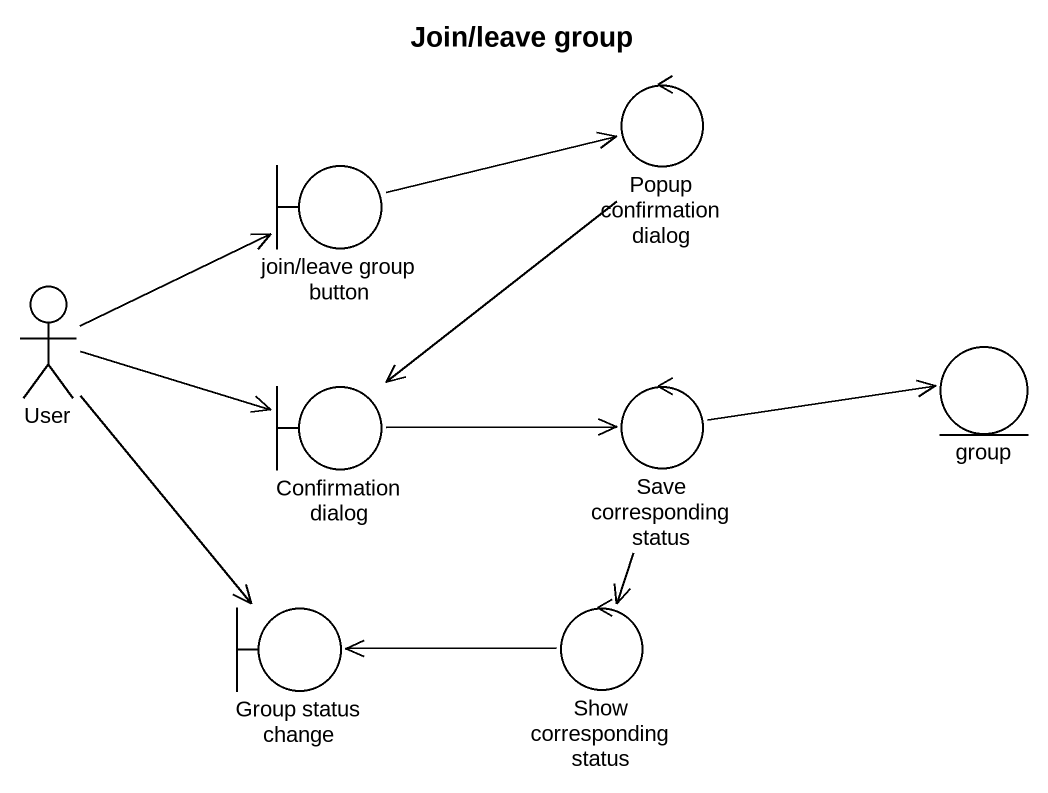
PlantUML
@startuml
title Join/leave group
boundary "join/leave group button" as join_leave_group_button
control "Popup confirmation dialog" as Popup_confirmation_dialog
actor User
entity "group" as group_
boundary "Confirmation dialog" as Confirmation_dialog
control "Save corresponding status" as Save_corresponding_status
boundary "Group status change" as Group_status_change
control "Show corresponding status" as Show_corresponding_status
join_leave_group_button -right-> Popup_confirmation_dialog
Popup_confirmation_dialog --> Confirmation_dialog
User -right-> join_leave_group_button
User -right-> Confirmation_dialog
User --> Group_status_change
Confirmation_dialog -right-> Save_corresponding_status
Save_corresponding_status -right-> group_
Save_corresponding_status --> Show_corresponding_status
Show_corresponding_status -left-> Group_status_change
@enduml
